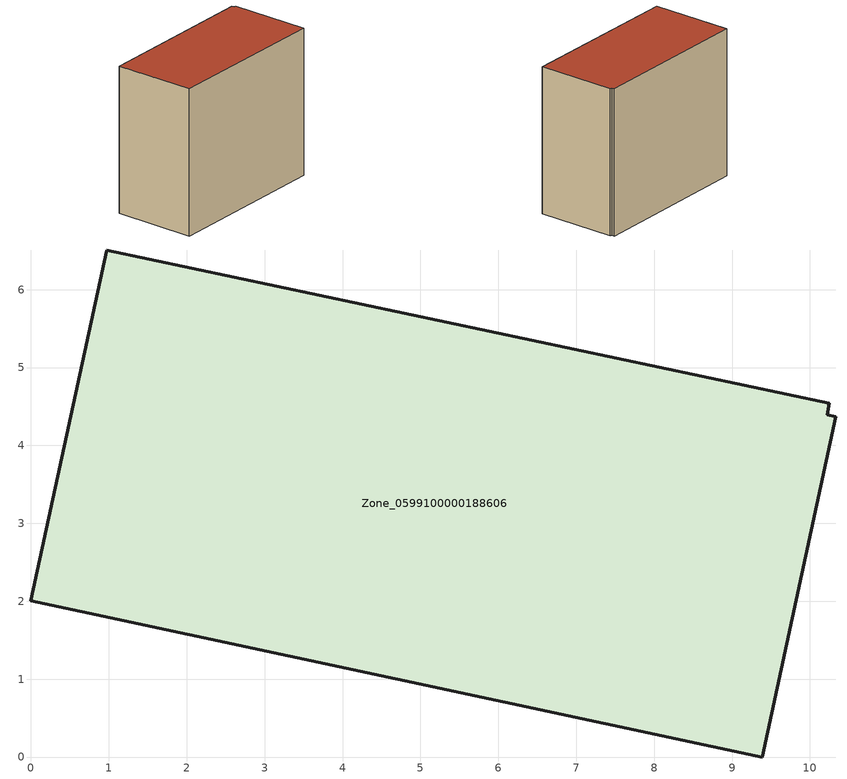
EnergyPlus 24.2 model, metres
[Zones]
Zone_0599100000188606
 floor ground (C_G): 9.39,0 0,2.01 0.97,6.51 10.25,4.54 10.22,4.39 10.33,4.37 z0
 wall outside (C_F): 0,2.01 9.39,0 10.33,4.37 10.22,4.39 10.25,4.54 0.97,6.51 0,2.01 z0:8.36
 roof outside (C_R): 10.25,4.54 0.97,6.51 0,2.01 9.39,0 10.33,4.37 10.22,4.39 z8.36
[BUILDING]
Pand.0599100000188606: North Axis=0; Terrain=City; Loads Convergence Tolerance Value=0.04; Temperature Convergence Tolerance Value=0.4; Solar Distribution=FullExterior; Maximum Number of Warmup Days=25; Minimum Number of Warmup Days=1
[Site:Location]
Rotterdam.The.Hague.AP_ZH_NLD Design_Conditions: Latitude=51.96; Longitude=4.45; Time Zone=1; Elevation=-4.5
[SITE:GROUNDTEMPERATURE:BUILDINGSURFACE]
18, 18, 18, 18, 18, 18, 18, 18, 18, 18, 18, 18
[MATERIAL] Thermal Absorptance=0.9; Solar Absorptance=0.7; Visible Absorptance=0.7
Name | Roughness | Thickness | Conductivity | Density | Specific Heat
G.TC.1975-1991 | MediumSmooth | 0.15 | 0.288461 | 540 | 1210
F.TC.1975-1991 | Rough | 0.3 | 0.230769 | 1920 | 840
R.TC.1975-1991 | MediumRough | 0.2 | 0.153846 | 1500 | 1000
[CONSTRUCTION]
C_G: G.TC.1975-1991
C_F: F.TC.1975-1991
C_R: R.TC.1975-1991
[ZONE]
Zone_0599100000188606: Type=1; Multiplier=1; Ceiling Height=Autocalculate; Volume=Autocalculate; Floor Area=autocalculate; Part of Total Floor Area=Yes
[ZONEINFILTRATION:DESIGNFLOWRATE]
Infil_Zone_0599100000188606: Zone or ZoneList or Space or SpaceList=Zone_0599100000188606; Schedule=AlwaysOn; Design Flow Rate Calculation Method=Flow/Area; Flow Rate per Floor Area=0.003; Constant Term Coefficient=1; Temperature Term Coefficient=0; Velocity Term Coefficient=0; Velocity Squared Term Coefficient=0
[HVACTEMPLATE:ZONE:IDEALLOADSAIRSYSTEM]
Zone_0599100000188606: Maximum Heating Supply Air Temperature=50; Minimum Cooling Supply Air Temperature=13; Maximum Heating Supply Air Humidity Ratio=0.0156; Minimum Cooling Supply Air Humidity Ratio=0.0077; Heating Limit=NoLimit; Cooling Limit=NoLimit; Dehumidification Control Type=ConstantSensibleHeatRatio; Cooling Sensible Heat Ratio=0.7; Dehumidification Setpoint=60; Humidification Control Type=None; Humidification Setpoint=30; Outdoor Air Method=None; Outdoor Air Flow Rate per Person=0.00944; Outdoor Air Flow Rate per Zone Floor Area=0; Outdoor Air Flow Rate per Zone=0; Demand Controlled Ventilation Type=None; Outdoor Air Economizer Type=NoEconomizer; Heat Recovery Type=None; Sensible Heat Recovery Effectiveness=0.7; Latent Heat Recovery Effectiveness=0.65
[ZONECONTROL:THERMOSTAT]
ThermostatControl_Zone_0599100000188606: Zone or ZoneList=Zone_0599100000188606; Control Type Schedule=DualSetpointControlType; Control 1=Thermostat_Zone_0599100000188606; Temperature Difference Between Cutout And Setpoint=0
[THERMOSTATSETPOINT:DUALSETPOINT]
Thermostat_Zone_0599100000188606: Heating Setpoint Temperature Schedule=HeatingSetpoint_Zone_0599100000188606; Cooling Setpoint Temperature Schedule=CoolingSetpoint_Zone_0599100000188606
[SCHEDULE:COMPACT]
HeatingSetpoint_Zone_0599100000188606: Through: 12/31, For: AllDays, Until: 24:00, 21
CoolingSetpoint_Zone_0599100000188606: Through: 12/31, For: AllDays, Until: 24:00, 24
DualSetpointControlType: Through: 12/31, For: AllDays, Until: 24:00, 4
AlwaysOn: Through: 12/31, For: AllDays, Until: 24:00, 1
